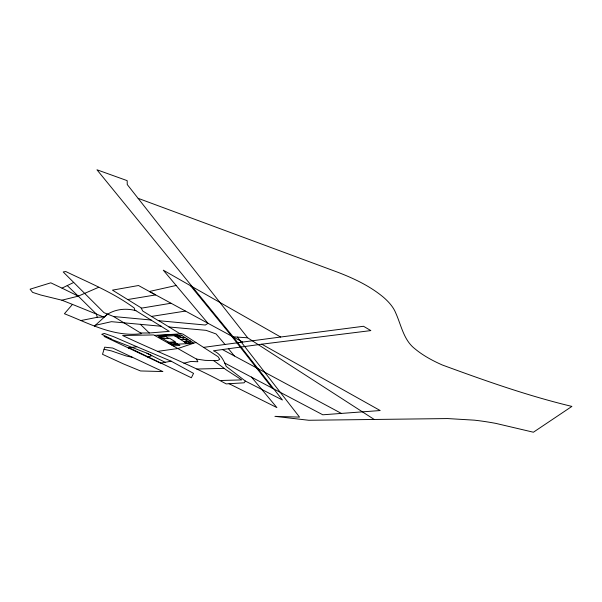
<?xml version="1.0" encoding="UTF-8"?>
<svg xmlns="http://www.w3.org/2000/svg" width="602" height="602" viewBox="0 0 602 602"><rect width="100%" height="100%" fill="white"/><g stroke="black" fill="none" stroke-linecap="round" stroke-linejoin="round"><path stroke-width="0.9" d="M104.033 349.31L102.513 354.307L123.756 364.044L140.514 370.952L162.871 371.562L112.717 348.046L104.718 347.181L104.033 349.31L111.325 350.876L126.006 355.925L132.651 357.392M233.124 336.804L247.67 337.805L127.255 184.551L127.172 180.645L96.952 169.779L233.267 336.992L282.398 399.991L245.398 381.081L244.066 382.819L226.171 383.895C192.821 365.58 156.994 351.816 122.597 335.502L153.751 334.93L196.433 359.055L205.101 360.357L213.733 360.628L217.819 360.508L219.715 359.311L218.075 356.708L182.752 334.005L180.066 333.771L158.838 320.715M135.932 310.707C125.208 307.63 112.273 309.345 103.875 317.111L72.466 304.394L64.414 313.74C89.073 323.379 114.184 337.444 141.673 333.636L113.597 316.517L103.988 312.671L63.202 271.946L65.791 271.54C89.156 282.805 113.206 292.557 134.254 308.021L134.765 309.992L169.297 331.371L149.304 332.989L140.65 333.011M107.54 314.184L94.446 326.103L95.259 325.328L111.453 321.679L161.592 326.292M72.466 304.394L61.893 300.202L40.808 295.033L32.598 292.376L30.1 289.193L50.779 282.82L61.991 288.132L73.707 282.458M61.893 300.202L78.275 296.146L98.668 287.282M147.814 357.129L151.817 355.639L146.873 353.178L104.101 336.45L160.501 363.164L171.164 361.185L193.558 373.383L191.361 377.755L129.355 347.805L128.331 347.903L136.835 346.729L171.164 361.185M195.883 342.47L177.861 348.528L157.859 351.357M183.888 363.247L190.939 361.441L197.87 361.742L196.433 359.055M176.13 285.476L149.379 291.488L138.498 285.514L112.446 290.134L141.003 307.75L142.772 311.046L158.386 320.678L205.32 325.02L207.991 323.334L163.3 270.185L192.482 286.845M80.886 320.55L97.261 317.299L104.041 316.976M141.229 308.186L170.938 303.25M127.692 299.548L155.67 294.912L149.379 291.488L233.267 336.992M151.493 316.426L185.303 311.091M203.544 347.384L242.696 342.064L231.619 336.104L190.525 285.732L280.652 337.022L363.51 326.276L370.855 330.588L261.772 344.193L213.424 350.785C220.324 353.524 223.605 359.951 226.202 366.415L245.398 381.081M236.887 342.839L280.652 337.022M261.772 344.193L380.186 410.541L322.8 414.793L224.584 362.953M154.511 335.367L181.044 333.854M159.38 336.503L178.448 335.434M160.433 337.15L164.436 336.932L163.383 336.277M179.501 336.097L175.423 336.322L174.369 335.66M177.899 337.827L184.837 337.451M180.781 339.641L187.711 339.265M183.648 341.439L190.571 341.078M169.681 342.877L173.669 342.673L176.175 344.231M188.697 341.898L184.626 342.109L187.117 343.674M170.321 344.051L177.101 343.704M221.039 380.494L241.741 379.892L226.593 370.125L213.733 360.628M196.786 369.041L224.177 368.356M169.019 326.991L206.125 330.347L216.095 333.959L224.99 344.434M113.597 316.517L151.207 320.031M138.174 198.344L337.112 272.006C353.502 278.259 369.673 285.83 383.263 297.095A105.884 38.844 12.7 0 1 395.642 312.784C401.271 325.118 403.588 340.107 414.974 348.844C423.138 355.624 432.56 360.666 442.222 364.955C484.806 380.592 527.713 395.838 571.9 406.41L533.41 432.221L495.852 423.394A85.476 24.133 9.7 0 0 474.459 420.173L447.61 418.563L308.788 420.271L274.933 416.351L299.533 417.111L237.369 337.097M136.835 346.729L113.537 336.646L104.304 333.44L101.73 334.298L111.475 339.061M61.991 288.132L78.275 296.146L96.395 314.086L97.261 317.299M146.865 353.171L165.272 362.336M229.121 383.722L276.875 407.577L251.448 377.018M222.447 349.574L341.266 413.356M168.485 338.339L165.58 336.533L158.777 336.909L161.69 338.708L169.651 338.279L175.415 341.868L167.461 342.282L173.173 345.811L179.945 345.48L174.249 341.928M374.301 419.519L247.67 337.805M67.243 285.589L78.275 296.146M140.326 324.267L149.304 332.989M228.489 348.746L234.351 355.963M231.619 336.104L272.172 387.997M176.958 334.486L157.874 335.57L172.187 344.427L191.18 343.471L176.958 334.486M181.947 335.615L175.001 336.006L186.492 343.23L193.415 342.877L181.947 335.615"/></g></svg>
